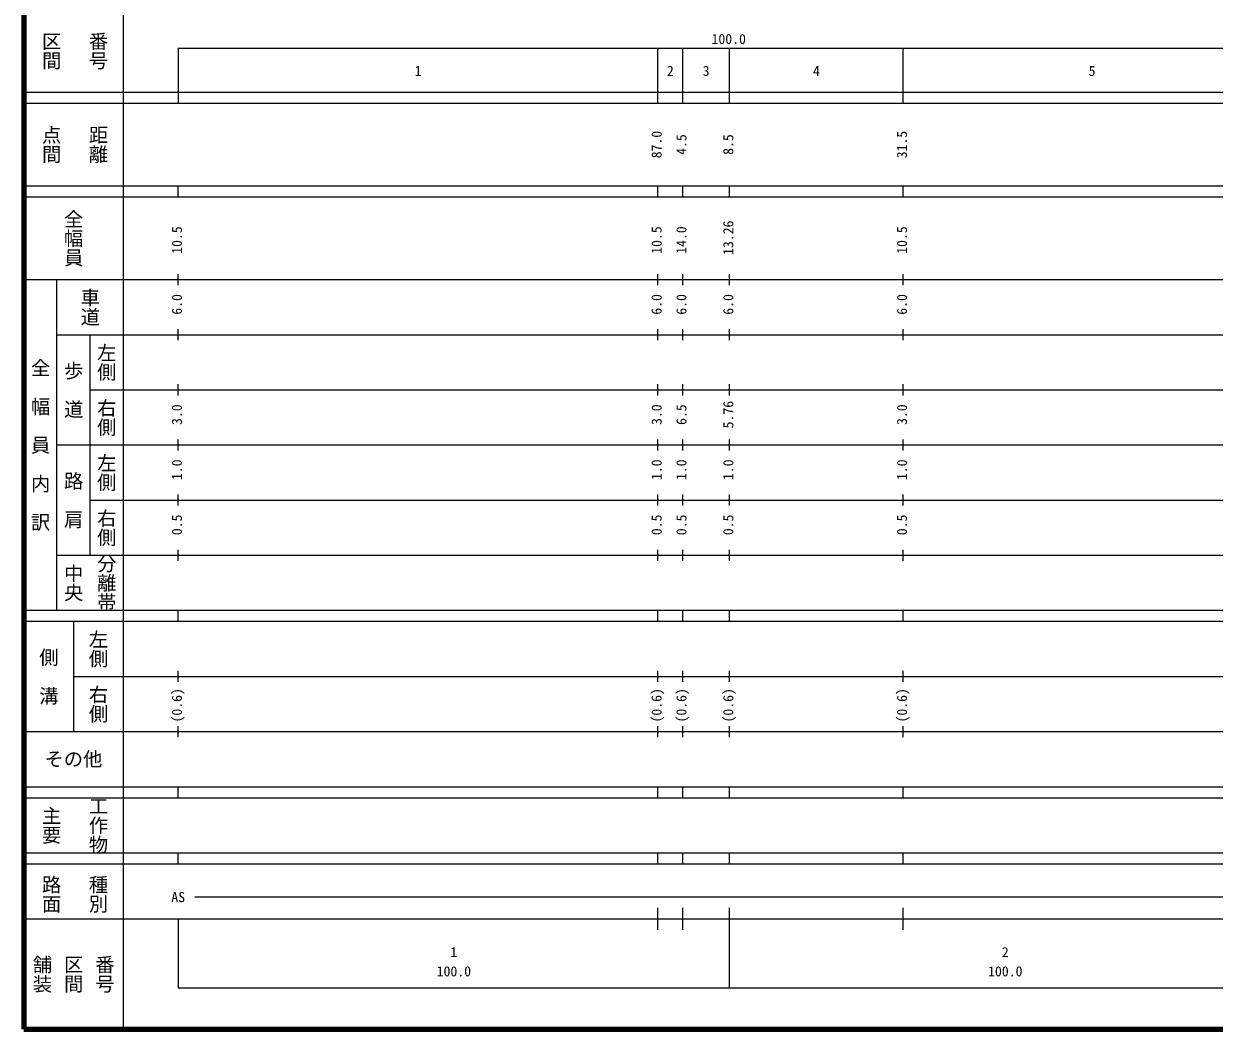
# Model space of a CAD drawing. Units: millimetres on the paper, enlarged 1000 times. Extents: x 40000 to 680000, y 20000 to 380000.
# Drawn here: x 40000 to 255889, y 20000 to 202409 of the extents above; entities that cross this region are included whole.
import ezdxf
from ezdxf.enums import TextEntityAlignment as Align

# ---------------------------------------------------------------- set-up
doc = ezdxf.new("R2010")
doc.units = ezdxf.units.MM
doc.header["$LTSCALE"] = 1000
doc.layers.add('M-TTL', color=2, linetype='Continuous', lineweight=140)
doc.layers.add('M-TTL-BAND', color=7, linetype='Continuous', lineweight=25)
doc.styles.add('@ＭＳ ゴシック', font='')
doc.styles.add('ＭＳ ゴシック', font='')
doc.styles.get('@ＭＳ ゴシック').set_extended_font_data('@MS Gothic')
doc.styles.get('ＭＳ ゴシック').set_extended_font_data('MS Gothic')

msp = doc.modelspace()

# ---------------------------------------------------------------- linework, layer by layer
at = {"layer": 'M-TTL'}
for p, q in [((40000, 380000), (40000, 20000)), ((40000, 20000), (680000, 20000))]:
    msp.add_line(p, q, dxfattribs=at)
at = {"layer": 'M-TTL-BAND'}
for p, q in [((58000, 370000), (58000, 20000)), ((68000, 198000), (579000, 198000)), ((68000, 198000), (68000, 188000)), ((155000, 188000), (155000, 198000)), ((159500, 188000), (159500, 198000)), ((168000, 188000), (168000, 198000)), ((199500, 188000), (199500, 198000)), ((40000, 190000), (579000, 190000)), ((40000, 188000), (579000, 188000)), ((40000, 173000), (579000, 173000)), ((68000, 171000), (68000, 173000)), ((155000, 171000), (155000, 173000)), ((159500, 171000), (159500, 173000)), ((168000, 171000), (168000, 173000)), ((199500, 171000), (199500, 173000)), ((40000, 171000), (579000, 171000)), ((40000, 156000), (579000, 156000)), ((46000, 96000), (46000, 156000)), ((68000, 155000), (68000, 157000)), ((155000, 155000), (155000, 157000)), ((159500, 155000), (159500, 157000)), ((168000, 155000), (168000, 157000)), ((199500, 155000), (199500, 157000)), ((68000, 145000), (68000, 147000)), ((155000, 145000), (155000, 147000)), ((159500, 145000), (159500, 147000)), ((168000, 145000), (168000, 147000)), ((199500, 145000), (199500, 147000)), ((46000, 146000), (579000, 146000)), ((52000, 146000), (52000, 106000)), ((68000, 135000), (68000, 137000)), ((155000, 135000), (155000, 137000)), ((159500, 135000), (159500, 137000)), ((168000, 135000), (168000, 137000)), ((199500, 135000), (199500, 137000)), ((52000, 136000), (579000, 136000)), ((46000, 126000), (579000, 126000)), ((68000, 125000), (68000, 127000)), ((155000, 125000), (155000, 127000)), ((159500, 125000), (159500, 127000)), ((168000, 125000), (168000, 127000)), ((199500, 125000), (199500, 127000)), ((68000, 115000), (68000, 117000)), ((155000, 115000), (155000, 117000)), ((159500, 115000), (159500, 117000)), ((168000, 115000), (168000, 117000)), ((199500, 115000), (199500, 117000)), ((52000, 116000), (579000, 116000)), ((46000, 106000), (579000, 106000)), ((68000, 105000), (68000, 107000)), ((155000, 105000), (155000, 107000)), ((159500, 105000), (159500, 107000)), ((168000, 105000), (168000, 107000)), ((199500, 105000), (199500, 107000)), ((40000, 96000), (579000, 96000)), ((68000, 94000), (68000, 96000)), ((155000, 94000), (155000, 96000)), ((159500, 94000), (159500, 96000)), ((168000, 94000), (168000, 96000)), ((199500, 94000), (199500, 96000)), ((40000, 94000), (579000, 94000)), ((49000, 94000), (49000, 74000)), ((68000, 83000), (68000, 85000)), ((155000, 83000), (155000, 85000)), ((159500, 83000), (159500, 85000)), ((168000, 83000), (168000, 85000)), ((199500, 83000), (199500, 85000)), ((49000, 84000), (579000, 84000)), ((40000, 74000), (579000, 74000)), ((68000, 73000), (68000, 75000)), ((155000, 73000), (155000, 75000)), ((159500, 73000), (159500, 75000)), ((168000, 73000), (168000, 75000)), ((199500, 73000), (199500, 75000)), ((40000, 64000), (579000, 64000)), ((68000, 62000), (68000, 64000)), ((155000, 62000), (155000, 64000)), ((159500, 62000), (159500, 64000)), ((168000, 62000), (168000, 64000)), ((199500, 62000), (199500, 64000)), ((40000, 62000), (579000, 62000)), ((40000, 52000), (579000, 52000)), ((68000, 50000), (68000, 52000)), ((155000, 50000), (155000, 52000)), ((159500, 50000), (159500, 52000)), ((168000, 50000), (168000, 52000)), ((199500, 50000), (199500, 52000)), ((40000, 50000), (579000, 50000)), ((71000, 44000), (565000, 44000)), ((155000, 38000), (155000, 42000)), ((159500, 38000), (159500, 42000)), ((168000, 27500), (168000, 42000)), ((199500, 38000), (199500, 42000)), ((40000, 40000), (579000, 40000)), ((68000, 40000), (68000, 27500)), ((68000, 27500), (579000, 27500))]:
    msp.add_line(p, q, dxfattribs=at)

# ---------------------------------------------------------------- texts
at = {"layer": 'M-TTL-BAND', "style": '@ＭＳ ゴシック'}
for s, p in [('番号', (53500, 197500)), ('区間', (45000, 197500)), ('点間', (45000, 180500)), ('距離', (53500, 180500)), ('全幅員', (49000, 163500)), ('車道', (52000, 151000)), ('左側', (55000, 141000)), ('全\u3000幅\u3000員\u3000内\u3000訳', (43000, 126000)), ('歩\u3000道', (49000, 136000)), ('右側', (55000, 131000)), ('左側', (55000, 121000)), ('路\u3000肩', (49000, 116000)), ('右側', (55000, 111000)), ('分離帯', (55000, 101000)), ('中央', (49000, 101000)), ('左側', (53500, 89000)), ('側\u3000溝', (44500, 84000)), ('右側', (53500, 79000)), ('工作物', (53500, 57000)), ('主要', (45000, 57000)), ('路面', (45000, 44500)), ('種別', (53500, 44500)), ('舗装', (43333, 30000)), ('区間', (49000, 30000)), ('番号', (54667, 30000))]:
    msp.add_text(s, height=2566, rotation=270, dxfattribs=at).set_placement(p, align=Align.MIDDLE_CENTER)
at = {"layer": 'M-TTL-BAND', "style": 'ＭＳ ゴシック'}
for s, p in [('100.0', (167844, 198195)), ('1', (111500, 192405)), ('2', (157250, 192405)), ('3', (163750, 192405)), ('4', (183750, 192405)), ('5', (233750, 192405)), ('AS', (68000, 42500)), ('1', (118000, 32523)), ('2', (218000, 32523)), ('100.0', (118000, 29033)), ('100.0', (218000, 29033))]:
    msp.add_text(s, height=1833, dxfattribs=at).set_placement(p, align=Align.BOTTOM_CENTER)
for s, p in [('87.0', (156223, 180500)), ('4.5', (160723, 180500)), ('8.5', (169223, 180500)), ('31.5', (200723, 180500)), ('13.26', (169223, 163597)), ('10.5', (69223, 163174)), ('10.5', (156223, 163174)), ('14.0', (160723, 163174)), ('10.5', (200723, 163174)), ('6.0', (69223, 151500)), ('6.0', (156223, 151500)), ('6.0', (160723, 151500)), ('6.0', (169223, 151500)), ('6.0', (200723, 151500)), ('5.76', (169223, 131500)), ('3.0', (69223, 131500)), ('3.0', (156223, 131500)), ('6.5', (160723, 131500)), ('3.0', (200723, 131500)), ('1.0', (69223, 121500)), ('1.0', (156223, 121500)), ('1.0', (160723, 121500)), ('1.0', (169223, 121500)), ('1.0', (200723, 121500)), ('0.5', (69223, 111500)), ('0.5', (156223, 111500)), ('0.5', (160723, 111500)), ('0.5', (169223, 111500)), ('0.5', (200723, 111500)), ('(0.6)', (69223, 78764)), ('(0.6)', (156223, 78764)), ('(0.6)', (160723, 78764)), ('(0.6)', (169223, 78764)), ('(0.6)', (200723, 78764))]:
    msp.add_text(s, height=1833, rotation=90, dxfattribs=at).set_placement(p, align=Align.BOTTOM_CENTER)
msp.add_text('その他', height=2566, dxfattribs=at).set_placement((49000, 69000), align=Align.MIDDLE_CENTER)

doc.saveas('drawing.dxf')
